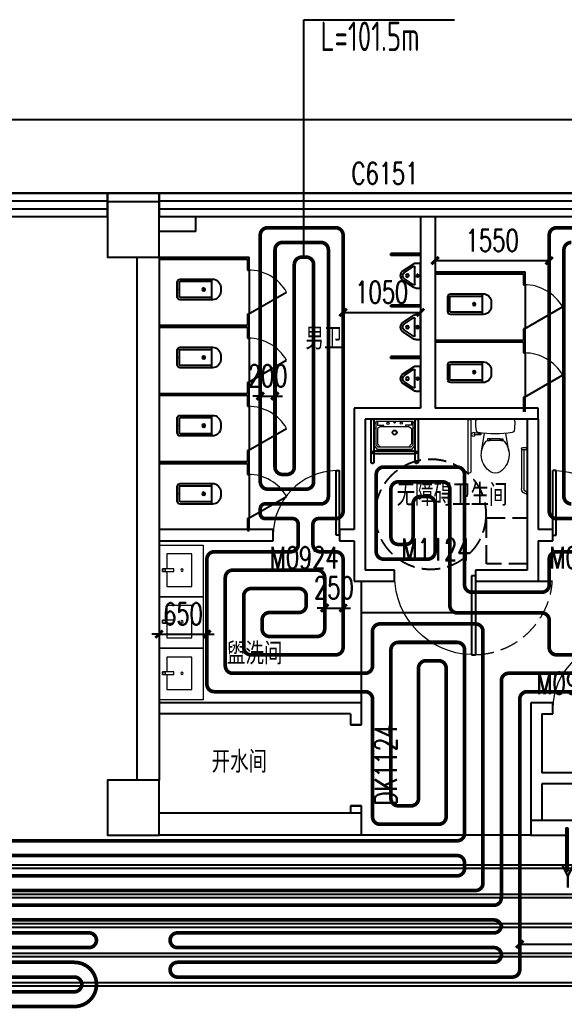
# Model space of a CAD drawing. Extents: x 2430460 to 2514560, y -608375 to -364775.
# Drawn here: x 2489890 to 2497286, y -571434 to -557986 of the extents above; entities that cross this region are included whole.
import ezdxf

# ---------------------------------------------------------------- set-up
doc = ezdxf.new("R2010")
doc.units = 0
doc.header["$LTSCALE"] = 1000
doc.header["$MEASUREMENT"] = 0
doc.linetypes.add('DASH', pattern=[0.35, 0.25, -0.1])
doc.linetypes.add('DASHED', pattern=[0.75, 0.5, -0.25])
for name, color, linetype, lineweight in [('A-FLOR-IDEN', 7, 'Continuous', 20), ('A-LVTRY', 145, 'Continuous', 20), ('洁具', 144, 'Continuous', 9)]:
    doc.layers.add(name, color=color, linetype=linetype, lineweight=lineweight)
for name, color, linetype in [('COLUMN', 9, 'Continuous'), ('LATRINE', 6, 'Continuous'), ('LVTRY', 6, 'Continuous'), ('PIPE-地暖供', 4, 'Continuous'), ('TH_DIM', 3, 'Continuous'), ('WALL', 9, 'Continuous'), ('WINDOW', 4, 'Continuous'), ('WINDOW_TEXT', 7, 'Continuous'), ('木龙骨', 23, 'Continuous')]:
    doc.layers.add(name, color=color, linetype=linetype)
doc.styles.add('26#标准$0$TSSD_REIN', font='Tssdeng.shx', dxfattribs={"width": 0.699999988079071, "bigfont": 'tssdchn.shx'})
doc.styles.add('_TCH_DIM_T3', font='SIMPLEX', dxfattribs={"width": 0.7058823529411765, "bigfont": 'GBCBIG'})
doc.styles.add('_TCH_WINDOW', font='SIMPLEX', dxfattribs={"height": 3.5, "bigfont": 'GBCBIG'})
doc.styles.add('ROS', font='simhei.ttf', dxfattribs={"width": 0.7})
doc.dimstyles.new('_TCH_ARCH&&100', dxfattribs={"dimtxt": 297.5, "dimasz": 100, "dimexe": 250, "dimexo": 300, "dimgap": 126.25, "dimtad": 1, "dimdec": 0, "dimzin": 0, "dimdsep": 46, "dimtxsty": '_TCH_DIM_T3', "dimblk": 'ARCHTICK', "dimcen": 0.09, "dimclrt": 7, "dimazin": 2, "dimtfac": 1, "dimtdec": 0, "dimtix": 1, "dimtmove": 2, "dimatfit": 3, "dimfxl": 30, "dimtolj": 1, "dimtzin": 0, "dimarcsym": 0})

# ---------------------------------------------------------------- blocks, each defined once
blk = doc.blocks.new('$lvtry$00000107')
for p, q in [((-170, 0), (170, 0)), ((-170, -61.14835470659455), (-170, 0)), ((170, -61.14835534217127), (170, 0)), ((-161.8924622367413, -88.44343865486735), (-69.28203202271834, -230.5818163137155)), ((-124.1736286101077, -91.45901678963855), (-43.30126991269935, -215.5818163076256)), ((-115.7951361627565, -76), (115.7951365941481, -76)), ((43.301270463322, -215.5818162915166), (124.1736290448607, -91.45901678448718)), ((69.28203258279245, -230.5818162812357), (161.8924622535633, -88.4434392646217))]:
    blk.add_line(p, q)
for centre, radius in [((0, -38), 17.66628609890358), ((2.156957634724677e-07, -176.9798452330579), 20)]:
    blk.add_circle(centre, radius)
for centre, radius, start, end in [((-120, -61.14835470659455), 50, 180, 213.0863027743843), ((-115.7951361627565, -86), 10, 90, 213.0863027743843), ((115.7951365941481, -86), 10, 326.9136972608397, 90), ((120, -61.14835534217127), 50, 326.9136972608397, 0), ((2.706583472900093e-07, -190.5818162974756), 80.00000000000118, 210.0000000135514, 330.0000000133138), ((2.706583472900093e-07, -190.5818163002696), 49.99999999860439, 210.0000000104612, 330.00000001059)]:
    blk.add_arc(centre, radius, start, end)
blk.add_point((0, -38))
blk = doc.blocks.new('52')
at = {"layer": 'A-LVTRY'}
for p, q in [((2025897.14162491, -89970.79179779766), (2025897.14162491, -89427.29179779766)), ((2025930.14162491, -89954.29179779766), (2025930.14162491, -89427.29179779766)), ((2025963.64162491, -89344.29179779766), (2025973.64162491, -89344.29179779766)), ((2025963.64162491, -89397.29179779766), (2025963.64162491, -89344.29179779766)), ((2025970.14162491, -89354.29179779768), (2025963.64162491, -89354.29179779768)), ((2025970.14162491, -89387.29179779765), (2025963.64162491, -89387.29179779765)), ((2025973.64162491, -89397.29179779766), (2025963.64162491, -89397.29179779766)), ((2025173.64162491, -89652.28932769597), (2025173.64162491, -90360.78932769597)), ((2025206.64162491, -90360.78932769597), (2025206.64162491, -89652.28932769597)), ((2025355.14162491, -89937.21061290233), (2025395.923607344, -90178.14747126246)), ((2025725.14162491, -89937.21061290233), (2025684.359642476, -90178.14747126246)), ((2025963.64162491, -89954.29179779766), (2025913.64162491, -89954.29179779766)), ((2025963.64162491, -89944.29179779766), (2025973.64162491, -89944.29179779766)), ((2025963.64162491, -89997.29179779766), (2025963.64162491, -89944.29179779766)), ((2025435.14162491, -90083.66498322826), (2025465.14162491, -90083.66498322826)), ((2025435.14162491, -90105.78932769597), (2025435.14162491, -90083.66498322826)), ((2025465.14162491, -90083.66498322826), (2025465.14162491, -90105.78932769597)), ((2025475.14162491, -90100.78932769597), (2025465.14162491, -90100.78932769597)), ((2025475.14162491, -90105.78932769597), (2025475.14162491, -90084.19402770273)), ((2025605.14162491, -90084.19402770273), (2025605.14162491, -90105.78932769597)), ((2025605.14162491, -90100.78932769597), (2025615.14162491, -90100.78932769597)), ((2025615.14162491, -90083.66498322826), (2025615.14162491, -90105.78932769597)), ((2025645.14162491, -90083.66498322826), (2025615.14162491, -90083.66498322826)), ((2025645.14162491, -90105.78932769597), (2025645.14162491, -90083.66498322826)), ((2025913.64162491, -89987.29179779766), (2025963.64162491, -89987.29179779766)), ((2025973.64162491, -89997.29179779766), (2025963.64162491, -89997.29179779766)), ((2025332.609276816, -90173.5251126931), (2025243.8714851, -90188.54524322702)), ((2025258.8714851, -90163.54524322702), (2025343.8714851, -90163.54524322702)), ((2025352.291238578, -90170.19366135655), (2025338.919427997, -90175.55008877016)), ((2025465.14162491, -90105.78932769597), (2025435.14162491, -90105.78932769597)), ((2025605.14162491, -90105.78932769597), (2025475.14162491, -90105.78932769597)), ((2025615.14162491, -90105.78932769597), (2025645.14162491, -90105.78932769597)), ((2025163.64162491, -90360.78932769597), (2025163.64162491, -90370.78932769597)), ((2025216.64162491, -90360.78932769597), (2025163.64162491, -90360.78932769597)), ((2025216.64162491, -90370.78932769597), (2025216.64162491, -90360.78932769597))]:
    blk.add_line(p, q, dxfattribs=at)
blk.add_circle((2025243.8714851, -90163.54524322702), 25, dxfattribs=at)
for centre, radius, start, end in [((2025970.14162491, -89427.29179779766), 72.99999999999994, 90, 180), ((2025970.14162491, -89427.29179779766), 39.99999999999997, 90, 180), ((2025190.14162491, -89652.28932769597), 16.4999999999979, 0, 180), ((2025634.314211621, -89889.95669083847), 283.1435436690522, 124.2054579431524, 219.7691092625381), ((2025540.14162491, -89751.41432769597), 115.6249999999999, 55.79454205684761, 124.2054579431524), ((2025445.969038198, -89889.95669083847), 283.1435436690522, 320.2308907374619, 55.79454205684761), ((2025913.64162491, -89970.79179779766), 16.49999999999989, 90, 270), ((2025439.740863314, -90051.89144878129), 29.99999999999998, 219.7691092625381, 265.5534220328212), ((2025540.14162491, -88760.78932769586), 1325.000000000102, 265.5534220328212, 274.4465779671787), ((2025640.542386505, -90051.89144878129), 29.99999999999999, 274.4465779671787, 320.2308907374619), ((2025258.8714851, -90159.07260920876), 4.472634018274285, 188.4379962164254, 270), ((2025956.28735186, -90326.12120201834), 681.3036439458867, 170.5676653526412, 181.290477587416), ((2025313.789442505, -90219.38379952812), 30.00000000000001, 99.3924244046985, 170.5676653526412), ((2025540.14162491, -91587.78932769595), 1416.999999999988, 80.6075755953015, 99.3924244046985), ((2025333.810973287, -90180.62464427589), 7.20051547474286, 44.80926326658182, 99.60706575915144), ((2025348.761812447, -90180.75172448072), 11.13236478663145, 71.51587421633323, 152.143841605757), ((2025343.8714851, -90172.20096478442), 8.655721557394713, 13.40924161526649, 90), ((2025766.493807315, -90219.38379952812), 30, 9.432334647358768, 80.6075755953015), ((2025123.995897959, -90326.12120201834), 681.3036439458865, 358.7095224125839, 9.432334647358768), ((2025305.148900603, -90340.78932769597), 30.00000000000001, 181.290477587416, 270), ((2025775.134349217, -90340.78932769597), 30, 270, 358.7095224125839)]:
    blk.add_arc(centre, radius, start, end, dxfattribs=at)
blk = doc.blocks.new('$plan$00003700')
at = {"layer": '洁具'}
for p, q in [((-278.9205164906925, -123.2473502284192), (-250.9191955562237, -123.2473502284192)), ((-277.4319036454144, -50.77492534148769), (-250.9191955562237, -50.77492534148769)), ((-250.9191955562237, -349.473427914143), (-250.9191955562237, -26.04251684841438)), ((-250.9191955562237, -26.04251684841438), (251.307979554389, -26.04251684841438)), ((-231.7725544772948, -26.04251684841438), (-231.7725544772948, -79.04933505088047)), ((-231.7725544772948, -79.04933505088047), (-154.3085359965917, -79.04933505088047)), ((-190.5533781062986, -100.270542338214), (-231.7725544772948, -126.7893514447351)), ((-231.7725544772948, -126.7893514447351), (-231.7725544772948, -335.3362230594466)), ((-190.5533781062986, -100.270542338214), (189.4470189876811, -100.270542338214)), ((-149.3085359965917, -84.04933505088047), (-149.3085359965917, -100.270542338214)), ((148.2087071494752, -84.04933505088047), (148.2087071494752, -100.270542338214)), ((232.1613384754528, -79.04933505088047), (153.2087071494752, -79.04933505088047)), ((192.1523058103048, -101.0656138956183), (232.1356727367383, -126.7893514447351)), ((232.1356727367383, -126.7893514447351), (232.1356727367383, -335.3362230594466)), ((232.1613384754528, -26.04251684841438), (232.1613384754528, -79.04933505088047)), ((251.2823138156673, -349.473427914143), (251.2823138156673, -26.04251684841438)), ((279.2579690114289, -50.77492534148769), (252.7452609222382, -50.77492534148769)), ((280.7465818567071, -123.2473502284192), (252.7452609222382, -123.2473502284192)), ((-221.480593253902, -381.2590388292774), (-250.9191955562237, -349.473427914143)), ((-231.7725544772948, -335.3362230594466), (-190.5533781062986, -381.2590388292774)), ((221.8437115133493, -381.2590388292774), (-221.480593253902, -381.2590388292774)), ((232.1356727367383, -335.3362230594466), (190.9164963657458, -381.2590388292774)), ((221.8437115133493, -381.2590388292774), (251.2823138156673, -349.473427914143))]:
    blk.add_line(p, q, dxfattribs=at)
blk.add_lwpolyline([(280, -350), (230, -410), (-230, -410), (-280, -350), (-280, 0), (280, 0)], close=True, dxfattribs=at)
for centre, radius in [((-88.91705280795577, -56.07252716067887), 15), ((0.91303268300544, -43.72172291942843), 8), ((90.7687839126811, -54.31692655780716), 15), ((0.91303268300544, -181.5517702500765), 33.09367931997397), ((0.91303268300544, -181.5517702500765), 24.90291299648509)]:
    blk.add_circle(centre, radius, dxfattribs=at)
for centre, start, end in [((-154.3085359965917, -84.04933505088047), 0, 90), ((153.2087071494752, -84.04933505088047), 90, 180), ((189.4470189876811, -105.270542338214), 57.24435272480542, 90)]:
    blk.add_arc(centre, 5, start, end, dxfattribs=at)
blk = doc.blocks.new('A$C372F7DB2')
at = {"layer": 'LVTRY'}
for points in [[(-580.1737277619541, -39.65254447399639, -1), (-580.1737277619541, 0), (0, 0), (0, -39.65254447399639)], [(-469.9999999990687, -39.44604219077155, -1), (-431.1079156184569, -39.44604219077155), (-431.1079156184569, -600.3491144870641, -1), (-469.9999999990687, -600.3491144870641)], [(-580.1737277619541, -639.6525444739964, -1), (-580.1737277619541, -600), (0, -600), (0, -639.6525444739964)]]:
    blk.add_lwpolyline(points, format="xyb", close=True, dxfattribs=at)
at = {"layer": 'LVTRY', "rotation": 269.9999999999999}
blk.add_blockref('$plan$00003700', (0, -319.6525444740546, -1e-08), dxfattribs=at)
blk = doc.blocks.new('A$C549865D3')
at = {"layer": 'A-LVTRY'}
blk.add_lwpolyline([(298.500104914885, 430.0002637737198), (550.000104914885, 430.0002637737198), (550.000104914885, 0.0002637737197801471), (0.0001049148850142956, 0.0002637737197801471), (0.0001049148850142956, 430.0002637737198), (251.500104914885, 430.0002637737198)], dxfattribs=at)
for points in [[(251.500104914885, 500.0002637737198), (251.500104914885, 458.0002637737198), (298.500104914885, 458.0002637737198), (298.500104914885, 500.0002637737198)], [(298.500104914885, 500.0002637737198), (298.500104914885, 309.5002637737198), (251.500104914885, 309.5002637737198), (251.500104914885, 500.0002637737198)]]:
    blk.add_lwpolyline(points, close=True, dxfattribs=at)
blk.add_circle((275.000104914885, 170.0002637737198), 20, dxfattribs=at)
blk = doc.blocks.new('2313414')
at = {"layer": 'A-LVTRY'}
blk.add_lwpolyline([(1698293.54744948, -109163.0230223006), (1698293.54744948, -108463.0230223006), (1698893.547449475, -108463.0230223006), (1698893.54744948, -109163.0230223006)], close=True, dxfattribs=at)
at = {"layer": 'A-LVTRY', "xscale": -0.8, "yscale": 0.8, "zscale": 0.8, "rotation": 90}
blk.add_blockref('A$C549865D3', (1698741.049831355, -108582.1793143456), dxfattribs=at)
blk = doc.blocks.new('$lvtry$00000200')
at = {"color": 0}
for p, q in [((-109.7834388052506, -40.0000000100008), (-109.7834388052433, -469.6564289897615)), ((99.78343880524335, -30.0000000100008), (-99.78343880524335, -30.0000000100008)), ((109.7834388052361, -469.6564289897615), (109.7834388052361, -40.0000000100008))]:
    blk.add_line(p, q, dxfattribs=at)
blk.add_lwpolyline([(99.78343880524335, -1.000080374069512e-08), (-99.78343880524335, -1.000080374069512e-08, 0.4142135623730951), (-139.7834388052433, -40.0000000100008), (-139.7834388052433, -479.6564289897615, 0.4142135623730951), (-29.78343880524335, -589.6564289897615), (29.78343880523607, -589.6564289897615, 0.4142135623730903), (139.7834388052361, -479.6564289897633), (139.7834388052361, -40.0000000100008, 0.4142135623730951)], format="xyb", close=True, dxfattribs=at)
blk.add_lwpolyline([(139.7834388052361, -469.6564289897615), (-139.7834388052433, -469.6564289897615)], dxfattribs=at)
blk.add_circle((0, -358.6146012114659), 20, dxfattribs=at)
for centre, start, end in [((-99.78343880525063, -40.0000000100008), 90, 180), ((99.78343880523607, -40.0000000100008), 0, 90)]:
    blk.add_arc(centre, 10, start, end, dxfattribs=at)
for p in [(0, 0), (0, -358.6146012114659)]:
    blk.add_point(p, dxfattribs=at)
blk = doc.blocks.new('_FZHK')
blk.add_lwpolyline([(-0.5, -0.5), (0.5, -0.5), (0.5, 0.5), (-0.5, 0.5)], close=True)
blk = doc.blocks.new('$WINLIB2D$00000001')
at = {"color": 0}
for points in [[(-0.4999999999999964, 0.5000000000000142), (-0.4999999999999964, -0.4999999999999858)], [(-0.4999999999999964, 0.5000000000000142), (0.5000000000000036, 0.5000000000000142)], [(0.5000000000000036, -0.4999999999999858), (0.5000000000000036, 0.5000000000000142)], [(0.5000000000000036, 0.1666666666666714), (-0.4999999999999964, 0.1666666666666714)], [(0.5000000000000036, -0.1666666666666572), (-0.4999999999999964, -0.1666666666666572)], [(-0.4999999999999964, -0.4999999999999858), (0.5000000000000036, -0.4999999999999858)]]:
    blk.add_lwpolyline(points, dxfattribs=at)
blk = doc.blocks.new('$DorLib2D$00000002')
for p, q in [((-0.5, -5.684341886080802e-17), (-0.5000000000000007, 0.4875)), ((-0.4750000000000007, 0.4875), (-0.5000000000000007, 0.4875)), ((-0.475, -2.842170943040401e-17), (-0.4750000000000007, 0.4875)), ((0.475, -2.842170943040401e-17), (0.4750000000000007, 0.4875)), ((0.4750000000000007, 0.4875), (0.5000000000000007, 0.4875)), ((0.5, -5.684341886080802e-17), (0.5000000000000007, 0.4875)), ((-0.5, -5.684341886080802e-17), (-0.475, -2.842170943040401e-17)), ((0.5, -5.684341886080802e-17), (0.475, -2.842170943040401e-17))]:
    blk.add_line(p, q)
at = {"lineweight": 13}
for centre, start, end in [((-0.4875, -4.263256414560601e-17), 0, 88.53071641864632), ((0.4875, -4.263256414560601e-17), 91.4692835813537, 180)]:
    blk.add_arc(centre, 0.4875, start, end, dxfattribs=at)
blk = doc.blocks.new('$DorLib2D$00000001')
for p, q in [((0.45, 0.9750000000000001), (0.5000000000000002, 0.9750000000000001)), ((0.45, 0), (0.45, 0.9750000000000001)), ((0.5, 0), (0.5, 0.9750000000000001)), ((0.5, 0), (0.45, 0))]:
    blk.add_line(p, q)
at = {"lineweight": 13}
blk.add_arc((0.475, 0), 0.975, 91.4692835813538, 180, dxfattribs=at)
blk = doc.blocks.new('$TCHSYS$APDOOR2D')
blk.add_line((0.5, 0), (9.094947017729283e-16, 0.8660254037844392))
at = {"lineweight": 13}
blk.add_arc((0.5, 0), 1, 120, 180, dxfattribs=at)
blk = doc.blocks.new('A$C0536007B')
for p, q in [((33378.47226381022, -893.1010898442473), (33572.3225277951, -893.1010898442473)), ((35278.47226409893, -4143.101089664735), (33428.47226411942, -4143.101089664735)), ((33278.47226396762, -4343.101089679403), (30978.47226390522, -4343.101089982083))]:
    blk.add_line(p, q)
for points in [[(19928.47226396017, 5376.898910254939), (37348.47226393223, 5376.898910353193), (37348.47226396203, -21463.10108970525), (11928.47226395924, -21463.1010892319)], [(-12491.52773604356, 1626.898910326185), (-4491.527736054733, 1626.898910598597), (-4491.527736050077, 4376.898910117103), (36348.47226393316, 4376.898910347605), (36348.47226396017, -20463.10108968662), (-12491.52773619816, -20463.10108877695), (-12491.52773695067, 1626.898910326185)]]:
    blk.add_lwpolyline(points)
at = {"linetype": 'DASH'}
blk.add_lwpolyline([(32678.47226378415, -30.49866803316399), (33228.47226378415, -30.49866803316399), (33228.47226378415, -655.498668033164), (32678.47226378415, -655.498668033164)], close=True, dxfattribs=at)
blk.add_circle((31918.35133679677, 15.8201133927796), 750, dxfattribs=at)
at = {"linetype": 'DASH', "lineweight": 13}
blk.add_arc((32500.97226393782, -818.4537118405569), 1072.5, 271.4692836005173, 356.008913335449, dxfattribs=at)
at = {"layer": 'LATRINE'}
for p, q in [((28228.47226396016, 3506.898910230258), (29453.47226395179, 3506.898910231203)), ((28228.47226396016, 3506.898910230258), (28228.47226396018, 3481.898910230258)), ((29453.4722639518, 3331.89891081959), (29453.47226395179, 3506.898910231203)), ((28228.47226396018, 3481.898910230258), (29428.47226395177, 3481.898910231183)), ((29428.47226395177, 3481.898910231183), (29428.47226395177, 3331.89891081959)), ((29428.47226395177, 3331.89891081959), (29453.4722639518, 3331.89891081959)), ((29453.47226395179, 3331.898910819553), (29453.47226395179, 2731.898910819553)), ((31978.47226386144, 3306.898910250282), (33203.4722639192, 3306.898910251241)), ((31978.47226386144, 3306.898910250282), (31978.47226386146, 3281.898910250282)), ((31978.47226386146, 3281.898910250282), (33178.4722639192, 3281.898910251216)), ((33178.4722639192, 3281.898910251216), (33178.4722639192, 3131.898910849542)), ((33203.47226391919, 3131.898910849541), (33203.4722639192, 3306.898910251241)), ((33178.4722639192, 3131.898910849542), (33203.47226391919, 3131.898910849541)), ((33203.47226391919, 3131.898910849588), (33203.47226391919, 2531.898910849588)), ((29453.47226395179, 2731.898910819441), (29428.47226395177, 2731.898910819441)), ((29428.47226395177, 2731.898910819441), (29428.47226395177, 2581.898910230713)), ((29453.47226395179, 2569.398910230724), (29453.47226395179, 2731.898910819441)), ((28228.47226396016, 2581.898910229793), (29428.47226395177, 2581.898910230713)), ((28228.47226396016, 2581.898910229793), (28228.47226396018, 2556.898910229793)), ((28228.47226396018, 2556.898910229793), (29428.47226388287, 2556.898910230712)), ((29428.47226388287, 2556.898910230712), (29428.47226388286, 2406.898910722882)), ((29453.47226388287, 2406.898910722881), (29453.47226388287, 2569.398910135031)), ((33203.47226391918, 2531.898910849541), (33178.4722639192, 2531.898910849542)), ((33178.4722639192, 2531.898910849542), (33178.4722639192, 2381.898910232126)), ((33203.47226391919, 2369.398910232121), (33203.47226391918, 2531.898910849541)), ((29428.47226388286, 2406.898910722882), (29453.47226388287, 2406.898910722881)), ((29453.47226388287, 2406.898910722929), (29453.47226388287, 1806.898910722929)), ((31978.47226387634, 2381.89891023119), (33178.4722639192, 2381.898910232126)), ((31978.47226387634, 2381.89891023119), (31978.47226387636, 2356.89891023119)), ((31978.47226387636, 2356.89891023119), (33178.47226391919, 2356.898910232127)), ((33178.47226391919, 2356.898910232127), (33178.4722639192, 2206.898910828233)), ((33203.47226391918, 2206.898910828233), (33203.47226391919, 2369.398910232121)), ((33178.4722639192, 2206.898910828233), (33203.47226391918, 2206.898910828233)), ((33203.47226391919, 2206.898910828168), (33203.47226391919, 1606.898910828168)), ((29453.47226388287, 1806.898910722956), (29428.47226388286, 1806.898910722956)), ((29428.47226388286, 1806.898910722956), (29428.47226388287, 1656.898910134553)), ((29453.47226388287, 1644.398910134565), (29453.47226388287, 1806.898910722956)), ((28228.47226389124, 1656.898910133401), (29428.47226388287, 1656.898910134553)), ((28228.47226389124, 1656.898910133401), (28228.47226389126, 1631.898910133401)), ((28228.47226389126, 1631.898910133401), (29428.47226388752, 1631.898910134552)), ((29428.47226388752, 1631.898910134552), (29428.47226388752, 1481.898910699412)), ((29453.47226388752, 1481.898910699412), (29453.47226388752, 1644.398910111515)), ((29428.47226388752, 1481.898910699412), (29453.47226388752, 1481.898910699412)), ((29453.47226388752, 1481.898910699412), (29453.47226388752, 881.8989106994122)), ((33203.47226391918, 1606.898910828233), (33178.4722639192, 1606.898910828233)), ((33178.4722639192, 1606.898910828233), (33178.47226391919, 1406.898910230957)), ((33203.47226391919, 1406.898910230957), (33203.47226391918, 1606.898910828233)), ((29453.47226388752, 881.8989106994121), (29428.47226388752, 881.8989106994122)), ((29428.47226388752, 881.8989106994122), (29428.47226388752, 731.8989101110358)), ((29453.47226388752, 719.3989101110492), (29453.47226388752, 881.8989106994121)), ((28228.4722638959, 731.898910109885), (29428.47226388752, 731.8989101110358)), ((28228.4722638959, 731.898910109885), (28228.47226389592, 706.898910109885)), ((28228.47226389592, 706.898910109885), (29428.4722638866, 706.898910111038)), ((29428.4722638866, 706.898910111038), (29428.4722638866, 556.8989106912538)), ((29453.47226388659, 556.8989106912538), (29453.47226388659, 719.3989101029001)), ((29428.4722638866, 556.8989106912538), (29453.47226388659, 556.8989106912538)), ((29453.47226388659, 556.8989106912632), (29453.47226388659, -43.1010893087369)), ((29453.47226388659, -43.10108930873685), (29428.4722638866, -43.10108930873685)), ((29428.4722638866, -43.10108930873685), (29428.47226388659, -205.6010898975655)), ((29453.47226388659, -205.6010898975655), (29453.47226388659, -43.10108930873685)), ((29428.47226388659, -205.6010898975655), (29453.47226388659, -205.6010898975655))]:
    blk.add_line(p, q, dxfattribs=at)
at = {"layer": 'LVTRY', "linetype": 'Continuous'}
for p, q in [((31778.47299671173, 3556.89891023119), (31378.47299671173, 3556.89891023119)), ((31378.47299671173, 3531.89891023119), (31378.47299671173, 3556.89891023119)), ((31778.47299671173, 3531.89891023119), (31378.47299671173, 3531.89891023119)), ((31778.47299671173, 3531.89891023119), (31778.47299671173, 3556.89891023119)), ((31778.47299671173, 2856.89891023119), (31378.47299671173, 2856.89891023119)), ((31378.47299671173, 2831.89891023119), (31378.47299671173, 2856.89891023119)), ((31778.47299671173, 2831.89891023119), (31378.47299671173, 2831.89891023119)), ((31778.47299671173, 2831.89891023119), (31778.47299671173, 2856.89891023119)), ((31778.47299671173, 2156.89891023119), (31378.47299671173, 2156.89891023119)), ((31378.47299671173, 2131.89891023119), (31378.47299671173, 2156.89891023119)), ((31778.47299671173, 2131.89891023119), (31778.47299671173, 2156.89891023119)), ((31778.47299671173, 2131.89891023119), (31378.47299671173, 2131.89891023119))]:
    blk.add_line(p, q, dxfattribs=at)
at = {"layer": 'WALL'}
for p, q in [((27928.47226395924, 4376.898910229793), (27528.47226396203, 4376.898910229793)), ((27528.47226396203, 4376.898910229793), (27528.47226396204, 4256.898910147377)), ((28228.47226395831, 4376.898910229784), (27928.47226395925, 4376.898910229793)), ((28228.47226395832, 4256.898910147377), (28228.47226395831, 4376.898910229784)), ((28728.47226396576, 4056.898910229793), (28228.47226395924, 4056.898910229793)), ((28728.47226396576, 3856.898910229793), (28728.47226396576, 4056.898910229793)), ((31778.47226395272, 4056.898910229793), (31778.47226395272, 1456.89891023093)), ((31978.47226395272, 4056.898910229793), (31778.47226395272, 4056.898910229793)), ((31978.47226395272, 4056.898910229793), (31978.47226395272, 1456.898910230974)), ((28728.47226396576, 3856.898910229793), (28228.47226395924, 3856.898910229793)), ((27928.47226395022, 3506.898910147356), (27928.47226395272, -243.1010898648694)), ((28228.47226395022, 3506.898910147356), (28228.47226395272, -243.1010898647364)), ((30878.47226395086, 1456.89891023071), (30878.47226395085, -193.1010898633642)), ((31778.47226395272, 1456.89891023093), (30878.47226395086, 1456.89891023071)), ((33190.97226391918, 1456.89891023119), (31978.47226395272, 1456.898910230974)), ((33378.47226395458, 1456.898910231196), (33190.97226391919, 1456.89891023119)), ((33378.47226395458, 1306.898910231223), (33378.47226395458, 1456.898910231196)), ((31028.47226395085, 1306.898910230751), (31028.47226395085, -243.1010898633394)), ((31878.47226395274, 1306.898910230957), (31028.47226395085, 1306.898910230751)), ((33190.9722639192, 1306.89891023119), (31878.47226395274, 1306.898910230957)), ((33378.47226395458, 1306.898910231223), (33190.97226391919, 1306.89891023119)), ((33228.47226395458, 1306.898910231223), (33228.47226395458, -243.1010898642708)), ((33378.47226395458, 1306.898910231223), (33378.47226395458, -193.1010898642619)), ((27928.47226395272, -243.1010898648917), (27928.47226395458, -2643.101089769897)), ((29778.47226394896, -193.101089863913), (28228.47226395268, -193.1010898646863)), ((28228.47226395272, -243.1010898647364), (28228.47226395458, -2643.101089769742)), ((29778.47226394903, -343.1010898639137), (29778.47226394896, -193.101089863913)), ((30878.47226395085, -193.1010898633642), (30678.47226394896, -193.1010898634639)), ((30678.47226394896, -193.1010898634639), (30678.47226394904, -343.1010898634646)), ((31028.47226395085, -243.1010898633394), (31028.47226395086, -743.1010897692656)), ((33228.47226395458, -243.1010898642708), (33228.47226395459, -743.1010897690521)), ((33578.47226366866, -193.1010898642263), (33378.47226395458, -193.1010898642619)), ((33578.47226366868, -343.1010898642264), (33578.47226366866, -193.1010898642263)), ((28228.4722639528, -343.101089864687), (29778.47226394903, -343.1010898639137)), ((30678.47226394904, -343.1010898634646), (30878.47226395086, -343.1010898633649)), ((30878.47226395086, -343.1010898633649), (30878.47226395086, -893.1010897692805)), ((33378.47226395458, -343.101089864262), (33578.47226366868, -343.1010898642264)), ((33378.47226395458, -343.101089864262), (33378.47226395458, -893.1010897690379)), ((31428.4722639527, -743.1010897692275), (31028.47226395086, -743.1010897692656)), ((31428.47226395271, -893.1010897692279), (31428.4722639527, -743.1010897692275)), ((33228.47226395459, -743.1010897690521), (32528.4722639527, -743.1010897691208)), ((32528.4722639527, -743.1010897691208), (32528.47226395271, -893.101089769121)), ((30878.47226395086, -893.1010897692805), (31428.47226395271, -893.1010897692279)), ((32528.47226395271, -893.101089769121), (33378.47226395458, -893.1010897690379)), ((30978.47226395085, -2543.101089769739), (28228.47226395453, -2543.101089769739)), ((30978.47226395085, -2842.851089697107), (30978.47226395085, -2543.101089769739)), ((33578.47226378417, -2543.101089769741), (33278.47226395459, -2543.10108976974)), ((33278.47226395459, -2543.10108976974), (33278.47226395458, -3543.101089580683)), ((33578.47226378416, -2693.101089769735), (33578.47226378417, -2543.101089769741)), ((27928.47226395458, -2643.101089769854), (27928.47226395511, -3593.101089806064)), ((28228.47226395458, -2643.101089769742), (28228.47226395511, -3593.101089806064)), ((30828.47226395086, -2693.101089769742), (28228.47226395462, -2693.101089769742)), ((30828.47226395086, -2693.101089769742), (30828.47226395086, -2842.851089697107)), ((33428.47226395457, -2693.101089769737), (33578.47226378416, -2693.101089769735)), ((33428.47226395457, -2693.101089769737), (33428.47226395457, -3493.101089580681)), ((30828.47226395086, -2842.851089697107), (30978.47226395085, -2842.851089697107)), ((35278.4722639881, -3493.101089580681), (33428.47226395457, -3493.101089580681)), ((33278.47226395458, -3543.101089580749), (33278.47226395538, -4143.101089683131)), ((33428.47226395473, -3643.101089580684), (33428.47226395539, -4143.101089683131)), ((35278.47226398827, -3643.101089580684), (33428.47226395473, -3643.101089580684)), ((30978.47226395085, -3942.851089697107), (30828.47226395086, -3942.851089697108)), ((30828.47226395086, -3942.851089697108), (30828.47226395086, -4043.101089682888)), ((30978.47226395085, -4043.101089682901), (30978.47226395085, -3942.851089697107)), ((30978.47226395085, -4043.101089682901), (28228.47226395537, -4043.101089682673)), ((30978.47226395085, -4343.101089682905), (30978.47226395085, -4043.101089682901)), ((33753.47226410918, -4143.101089683129), (33278.47226395538, -4143.101089683131)), ((33278.47226395538, -4143.101089683131), (33278.47226395565, -4343.101089683117)), ((30978.47226395085, -4343.101089682905), (28228.47226400858, -4343.101089682669)), ((33278.47226395565, -4343.101089683117), (33753.47226410918, -4343.101089683112))]:
    blk.add_line(p, q, dxfattribs=at)
at = {"layer": 'WINDOW', "linetype": 'DASH'}
for p, q in [((30978.47226395085, -2842.851089697098), (30828.47226395085, -2842.851089697098)), ((30828.47226395085, -3942.851089697098), (30978.47226395085, -3942.851089697098))]:
    blk.add_line(p, q, dxfattribs=at)
at = {"rotation": 90}
blk.add_blockref('A$C372F7DB2', (31107.90668680053, 1306.898910248885), dxfattribs=at)
at = {"layer": 'A-LVTRY', "extrusion": (0, 0, -1), "zscale": -1, "rotation": 180}
blk.add_blockref('52', (1992745.169361029, -89063.89041745872), dxfattribs=at)
at = {"layer": 'A-LVTRY'}
for p in [(-1670065.075185557, 108059.0783085029), (-1670065.075185557, 107359.0783085029), (-1670065.075185557, 106659.0783085029)]:
    blk.add_blockref('2313414', p, dxfattribs=at)
at = {"layer": 'COLUMN', "rotation": 90}
for p, xscale, yscale, zscale in [((27878.47226396576, 3881.898910147371), 750, 700, 700), ((27878.47226398345, -3968.101089762757), 749.9999999131542, 700.0000000493601, 700.0000000493601)]:
    blk.add_blockref('_FZHK', p, dxfattribs=dict(at, xscale=xscale, yscale=yscale, zscale=zscale))
at = {"layer": 'LATRINE', "xscale": 600, "yscale": 600, "zscale": 25, "rotation": 270}
for p in [(29440.97226395179, 3031.898910819553), (33190.97226391919, 2831.898910849588), (29440.97226388287, 2106.898910722929), (33190.97226391919, 1906.898910828168), (29440.97226388752, 1181.898910699412), (29440.97226388659, 256.8989106912631)]:
    blk.add_blockref('$TCHSYS$APDOOR2D', p, dxfattribs=at)
at = {"layer": 'LVTRY', "linetype": 'Continuous', "xscale": -1, "rotation": 270.0000454634465}
for p in [(31778.47212905623, 3256.89905038313), (31778.47212905623, 2556.89905038313), (31778.47212905623, 1856.89905038313)]:
    blk.add_blockref('$lvtry$00000107', p, dxfattribs=at)
at = {"layer": 'LVTRY', "extrusion": (0, 0, -1), "zscale": -1, "rotation": 270}
for p in [(-28476.25914954022, 3069.398910223739, 1.999999993922529e-08), (-32150.65334141906, 2869.39891024353, 1.999999993922529e-08), (-28476.2591494713, 2144.398910127347, 1.999999993922529e-08), (-32150.65334143396, 1944.398910224438, 1.999999993922529e-08), (-28476.25914947689, 1219.398910103599, 1.999999993922529e-08), (-28476.25914949924, 294.398910098942, 1.999999993922529e-08)]:
    blk.add_blockref('$lvtry$00000200', p, dxfattribs=at)
at = {"layer": 'WINDOW'}
ref = blk.add_blockref('$WINLIB2D$00000001', (23928.47226396203, 4216.898910229793), dxfattribs=dict(at, xscale=7200, yscale=320, zscale=7200, rotation=180))
ref.add_attrib('A', 'C7251', (23498.47226396203, 4508.044015124673), dxfattribs={"layer": 'WINDOW_TEXT', "height": 297.5, "style": '_TCH_WINDOW', "width": 0.7058823529411765})
ref = blk.add_blockref('$WINLIB2D$00000001', (31253.47226395831, 4216.898910229696), dxfattribs=dict(at, xscale=6050, yscale=320, zscale=6050, rotation=179.9999999999983))
ref.add_attrib('A', 'C6151', (30843.47226395737, 4496.847300862672), dxfattribs={"layer": 'WINDOW_TEXT', "height": 297.5, "rotation": 359.9999999999984, "style": '_TCH_WINDOW', "width": 0.7058823529411765})
ref = blk.add_blockref('$DorLib2D$00000001', (30228.47226394899, -268.1010898636887), dxfattribs=dict(at, xscale=-900, yscale=-900, zscale=-900, rotation=180.0000000000286))
ref.add_attrib('A', 'M0924', (29733.47226394906, -721.7461947589322), dxfattribs={"layer": 'WINDOW_TEXT', "height": 297.5, "style": '_TCH_WINDOW', "width": 0.7058823529411765})
ref = blk.add_blockref('$DorLib2D$00000001', (34028.47226366866, -268.1010898641454), dxfattribs=dict(at, xscale=900, yscale=-900, zscale=900, rotation=180.0000000000103))
ref.add_attrib('A', 'M0924', (33533.47226366869, -721.7461947597052), dxfattribs={"layer": 'WINDOW_TEXT', "height": 297.5, "style": '_TCH_WINDOW', "width": 0.7058823529411765})
ref = blk.add_blockref('$DorLib2D$00000001', (31978.47226395272, -818.101089769174), dxfattribs=dict(at, xscale=-1100, yscale=1100, zscale=-1100, rotation=180.0000000000055))
ref.add_attrib('A', 'M1124', (31523.47226395273, -611.9559848749054), dxfattribs={"layer": 'WINDOW_TEXT', "height": 297.5, "style": '_TCH_WINDOW', "width": 0.7058823529411765})
ref = blk.add_blockref('$DorLib2D$00000001', (34028.47226378415, -2618.101089769742), dxfattribs=dict(at, xscale=-900, yscale=-900, zscale=-900, rotation=180))
ref.add_attrib('A', 'M0924', (33357.96869875956, -2427.429274228169), dxfattribs={"layer": 'WINDOW_TEXT', "height": 297.5, "style": '_TCH_WINDOW', "width": 0.7058823529411765})
ref = blk.add_blockref('$DorLib2D$00000002', (34353.47226410918, -4243.101089683129), dxfattribs=dict(at, xscale=-1200, yscale=1200, zscale=-1200, rotation=180))
ref.add_attrib('A', 'YFM1222', (33699.86802528519, -5051.549321043072), dxfattribs={"layer": 'WINDOW_TEXT', "height": 297.5, "style": '_TCH_WINDOW', "width": 0.7058823529411765})
at = {"layer": 'A-FLOR-IDEN', "style": 'ROS', "width": 0.7}
for s, p in [('男卫', (30217.76917634346, 2283.156530403765)), ('无障碍卫生间', (31456.20700151753, 158.7850589463487)), ('盥洗间', (29150.97473355848, -1994.826518422691)), ('开水间', (28942.6503393501, -3465.356640830636))]:
    blk.add_text(s, height=262.8691983122363, dxfattribs=at).set_placement(p)
at = {"layer": 'WINDOW_TEXT', "linetype": 'DASHED', "style": '_TCH_WINDOW', "width": 0.7058823529411765}
blk.add_text('DK1124', height=297.5, rotation=90, dxfattribs=at).set_placement((31457.11736880615, -3937.851089697331))
blk = doc.blocks.new('_ArchTick')
at = {"color": 0, "linetype": 'ByBlock', "const_width": 0.4}
blk.add_lwpolyline([(-0.5, -0.5), (0.5, 0.5)], dxfattribs=at)
blk = doc.blocks.new('*D555')
at = {"layer": 'Defpoints', "color": 0, "transparency": 16777216}
for p in [(2496682.003404242, -570446.8619689626), (2499582.003404246, -570446.8619689626), (2499582.003404246, -570539.686531827)]:
    blk.add_point(p, dxfattribs=at)
at = {"layer": 'TH_DIM', "color": 0, "lineweight": -2, "transparency": 16777216}
for p, q in [((2496682.003404242, -570539.686531827), (2499582.003404246, -570539.686531827)), ((2496682.003404242, -570746.8619689626), (2496682.003404242, -570789.686531827)), ((2499582.003404246, -570746.8619689626), (2499582.003404246, -570789.686531827))]:
    blk.add_line(p, q, dxfattribs=at)
at = {"layer": 'TH_DIM', "color": 0, "lineweight": -2, "transparency": 16777216, "xscale": 100, "yscale": 100, "zscale": 100, "rotation": 180}
blk.add_blockref('_ArchTick', (2496682.003404242, -570539.686531827), dxfattribs=at)
at = {"layer": 'TH_DIM', "color": 0, "lineweight": -2, "transparency": 16777216, "xscale": 100, "yscale": 100, "zscale": 100}
blk.add_blockref('_ArchTick', (2499582.003404246, -570539.686531827), dxfattribs=at)
at = {"layer": 'TH_DIM', "color": 7, "transparency": 16777216, "insert": (2498132.003404244, -570264.686531827), "char_height": 297.5, "attachment_point": 5, "style": '_TCH_DIM_T3'}
blk.add_mtext('\\A1;2900', dxfattribs=at)
blk = doc.blocks.new('*D548')
at = {"layer": 'Defpoints', "color": 0, "transparency": 16777216}
for p in [(2495532.003404239, -561165.1470068247), (2497082.003404242, -561165.1470068247), (2497082.003404242, -561256.1802307881)]:
    blk.add_point(p, dxfattribs=at)
at = {"layer": 'TH_DIM', "color": 0, "lineweight": -2, "transparency": 16777216}
for p, q in [((2495532.003404239, -561256.1802307881), (2497082.003404242, -561256.1802307881)), ((2495532.003404239, -561465.1470068247), (2495532.003404239, -561506.1802307881)), ((2497082.003404242, -561465.1470068247), (2497082.003404242, -561506.1802307881))]:
    blk.add_line(p, q, dxfattribs=at)
at = {"layer": 'TH_DIM', "color": 0, "lineweight": -2, "transparency": 16777216, "xscale": 100, "yscale": 100, "zscale": 100, "rotation": 180}
blk.add_blockref('_ArchTick', (2495532.003404239, -561256.1802307881), dxfattribs=at)
at = {"layer": 'TH_DIM', "color": 0, "lineweight": -2, "transparency": 16777216, "xscale": 100, "yscale": 100, "zscale": 100}
blk.add_blockref('_ArchTick', (2497082.003404242, -561256.1802307881), dxfattribs=at)
at = {"layer": 'TH_DIM', "color": 7, "transparency": 16777216, "insert": (2496307.003404241, -560981.1802307881), "char_height": 297.5, "attachment_point": 5, "style": '_TCH_DIM_T3'}
blk.add_mtext('\\A1;1550', dxfattribs=at)
blk = doc.blocks.new('*D565')
at = {"layer": 'Defpoints', "color": 0, "transparency": 16777216}
for p in [(2494282.003404238, -561829.9342211062), (2495332.003404239, -561829.9342211062), (2495332.003404239, -561959.2657150315)]:
    blk.add_point(p, dxfattribs=at)
at = {"layer": 'TH_DIM', "color": 0, "lineweight": -2, "transparency": 16777216}
for p, q in [((2494282.003404238, -561959.2657150315), (2495332.003404239, -561959.2657150315)), ((2494282.003404238, -562129.9342211062), (2494282.003404238, -562209.2657150315)), ((2495332.003404239, -562129.9342211062), (2495332.003404239, -562209.2657150315))]:
    blk.add_line(p, q, dxfattribs=at)
at = {"layer": 'TH_DIM', "color": 0, "lineweight": -2, "transparency": 16777216, "xscale": 100, "yscale": 100, "zscale": 100, "rotation": 180}
blk.add_blockref('_ArchTick', (2494282.003404238, -561959.2657150315), dxfattribs=at)
at = {"layer": 'TH_DIM', "color": 0, "lineweight": -2, "transparency": 16777216, "xscale": 100, "yscale": 100, "zscale": 100}
blk.add_blockref('_ArchTick', (2495332.003404239, -561959.2657150315), dxfattribs=at)
at = {"layer": 'TH_DIM', "color": 7, "transparency": 16777216, "insert": (2494807.003404239, -561684.2657150315), "char_height": 297.5, "attachment_point": 5, "style": '_TCH_DIM_T3'}
blk.add_mtext('\\A1;1050', dxfattribs=at)
blk = doc.blocks.new('*D566')
at = {"layer": 'Defpoints', "color": 0, "transparency": 16777216}
for p in [(2493157.003404238, -562971.364732551), (2493357.003404238, -562971.364732551), (2493357.003404238, -563095.138323587)]:
    blk.add_point(p, dxfattribs=at)
at = {"layer": 'TH_DIM', "color": 0, "lineweight": -2, "transparency": 16777216}
for p, q in [((2493157.003404238, -563095.138323587), (2493057.003404238, -563095.138323587)), ((2493157.003404238, -563095.138323587), (2493357.003404238, -563095.138323587)), ((2493357.003404238, -563095.138323587), (2493457.003404238, -563095.138323587)), ((2493157.003404238, -563271.364732551), (2493157.003404238, -563345.138323587)), ((2493357.003404238, -563271.364732551), (2493357.003404238, -563345.138323587))]:
    blk.add_line(p, q, dxfattribs=at)
at = {"layer": 'TH_DIM', "color": 0, "lineweight": -2, "transparency": 16777216, "xscale": 100, "yscale": 100, "zscale": 100}
blk.add_blockref('_ArchTick', (2493157.003404238, -563095.138323587), dxfattribs=at)
at = {"layer": 'TH_DIM', "color": 0, "lineweight": -2, "transparency": 16777216, "xscale": 100, "yscale": 100, "zscale": 100, "rotation": 180}
blk.add_blockref('_ArchTick', (2493357.003404238, -563095.138323587), dxfattribs=at)
at = {"layer": 'TH_DIM', "color": 7, "transparency": 16777216, "insert": (2493257.003404238, -562820.138323587), "char_height": 297.5, "attachment_point": 5, "style": '_TCH_DIM_T3'}
blk.add_mtext('\\A1;200', dxfattribs=at)
blk = doc.blocks.new('*D570')
at = {"layer": 'Defpoints', "color": 0, "transparency": 16777216}
for p in [(2494032.003404238, -565909.265715079), (2494282.003404238, -565909.265715079), (2494282.003404238, -565973.3067620666)]:
    blk.add_point(p, dxfattribs=at)
at = {"layer": 'TH_DIM', "color": 0, "lineweight": -2, "transparency": 16777216}
for p, q in [((2494032.003404238, -565973.3067620666), (2493932.003404238, -565973.3067620666)), ((2494032.003404238, -565973.3067620666), (2494282.003404238, -565973.3067620666)), ((2494282.003404238, -565973.3067620666), (2494382.003404238, -565973.3067620666)), ((2494032.003404238, -566209.265715079), (2494032.003404238, -566223.3067620666)), ((2494282.003404238, -566209.265715079), (2494282.003404238, -566223.3067620666))]:
    blk.add_line(p, q, dxfattribs=at)
at = {"layer": 'TH_DIM', "color": 0, "lineweight": -2, "transparency": 16777216, "xscale": 100, "yscale": 100, "zscale": 100}
blk.add_blockref('_ArchTick', (2494032.003404238, -565973.3067620666), dxfattribs=at)
at = {"layer": 'TH_DIM', "color": 0, "lineweight": -2, "transparency": 16777216, "xscale": 100, "yscale": 100, "zscale": 100, "rotation": 180}
blk.add_blockref('_ArchTick', (2494282.003404238, -565973.3067620666), dxfattribs=at)
at = {"layer": 'TH_DIM', "color": 7, "transparency": 16777216, "insert": (2494157.003404238, -565698.3067620666), "char_height": 297.5, "attachment_point": 5, "style": '_TCH_DIM_T3'}
blk.add_mtext('\\A1;250', dxfattribs=at)
blk = doc.blocks.new('*D571')
at = {"layer": 'Defpoints', "color": 0, "transparency": 16777216}
for p in [(2491782.00340424, -566173.2743670467), (2492432.00340424, -566173.2743670462), (2492432.00340424, -566328.3821210939)]:
    blk.add_point(p, dxfattribs=at)
at = {"layer": 'TH_DIM', "color": 0, "lineweight": -2, "transparency": 16777216}
for p, q in [((2491782.00340424, -566328.3821210939), (2491682.00340424, -566328.3821210939)), ((2491782.00340424, -566328.3821210939), (2492432.00340424, -566328.3821210939)), ((2492432.00340424, -566328.3821210939), (2492532.00340424, -566328.3821210939)), ((2491782.00340424, -566473.2743670467), (2491782.00340424, -566578.3821210939)), ((2492432.00340424, -566473.2743670462), (2492432.00340424, -566578.3821210939))]:
    blk.add_line(p, q, dxfattribs=at)
at = {"layer": 'TH_DIM', "color": 0, "lineweight": -2, "transparency": 16777216, "xscale": 100, "yscale": 100, "zscale": 100}
blk.add_blockref('_ArchTick', (2491782.00340424, -566328.3821210939), dxfattribs=at)
at = {"layer": 'TH_DIM', "color": 0, "lineweight": -2, "transparency": 16777216, "xscale": 100, "yscale": 100, "zscale": 100, "rotation": 180}
blk.add_blockref('_ArchTick', (2492432.00340424, -566328.3821210939), dxfattribs=at)
at = {"layer": 'TH_DIM', "color": 7, "transparency": 16777216, "insert": (2492107.00340424, -566053.3821210939), "char_height": 297.5, "attachment_point": 5, "style": '_TCH_DIM_T3'}
blk.add_mtext('\\A1;650', dxfattribs=at)

msp = doc.modelspace()

# ---------------------------------------------------------------- linework, layer by layer
for p, q in [((2493749.448747168, -561209.2657150326), (2493747.190403029, -557986.0333882495)), ((2493747.190403028, -557986.0333882495), (2495794.820617809, -557986.0333882495)), ((2496482.505227343, -566039.2657151063), (2494532.003404238, -566039.2657151063))]:
    msp.add_line(p, q)
msp.add_lwpolyline([(2494532.003404238, -567259.2657150315), (2494532.003404238, -565609.2657150311)])
at = {"layer": 'PIPE-地暖供', "const_width": 50}
for points in [[(2487832.003404254, -569809.2657149557), (2496082.003404238, -569809.2657150502, 0.4142135623840061), (2496182.003404242, -569709.2657150502), (2496182.003404242, -566289.2657151062, 0.4142135623737769), (2496082.003404242, -566189.2657151059), (2494782.003404238, -566189.2657151059, 0.414213562373095), (2494682.003404238, -566289.2657151059), (2494682.003404238, -566759.2657150314, -0.4142135623730951), (2494582.003404238, -566859.2657150314), (2492782.00340424, -566859.2657150314, -0.414213562373095), (2492682.00340424, -566759.2657150314), (2492682.00340424, -565559.2657151262, -0.4142135623724131), (2492782.00340424, -565459.2657151264), (2493932.003404238, -565459.2657151264, -0.414213562373095), (2494032.003404238, -565559.2657151264), (2494032.003404238, -566259.2657150317, -0.4142135623737769), (2493932.003404238, -566359.2657150319), (2493282.00340424, -566359.2657150314, -0.414213562373095), (2493182.00340424, -566259.2657150314), (2493182.00340424, -566134.2657150789, -0.414213562373095), (2493282.00340424, -566034.2657150789), (2493682.003404238, -566034.2657150789, 0.414213562373095), (2493782.003404238, -565934.2657150785), (2493782.003404238, -565809.265715126, 0.414213562373095), (2493682.003404238, -565709.265715126), (2493032.00340424, -565709.265715126, 0.414213562373777), (2492932.00340424, -565809.2657151262), (2492932.00340424, -566509.2657150314, 0.414213562373095), (2493032.00340424, -566609.2657150314), (2494182.003404238, -566609.2657150314, 0.4142135623737769), (2494282.003404238, -566509.2657150317), (2494282.003404238, -565309.2657151264, 0.414213562373095), (2494182.003404238, -565209.2657151264), (2493972.697906424, -565209.2657151264, -0.4142135623730951), (2493872.697906424, -565109.2657151264), (2493872.697906424, -564834.2657151254, -0.414213562373095), (2493947.697906424, -564759.2657151254), (2494182.003404238, -564759.2657151254, 0.414213562373095), (2494282.003404238, -564659.2657151254), (2494282.003404238, -560909.2657150322, 0.414213562373095), (2494182.003404238, -560809.2657150322), (2493257.003404238, -560809.2657150322, 0.414213562373095), (2493157.003404238, -560909.2657150322), (2493157.003404238, -564259.2657151254, 0.414213562373095), (2493257.003404238, -564359.2657151254), (2493782.003404238, -564359.2657151254, 0.414213562373095), (2493882.003404238, -564259.2657151254), (2493882.003404238, -561309.2657150322, 0.414213562373095), (2493782.003404238, -561209.2657150322), (2493719.503404238, -561209.2657150322, 0.414213562373095), (2493619.503404238, -561309.2657150322), (2493619.503404238, -564059.2657151254, -0.414213562373095), (2493519.503404238, -564159.2657151254), (2493457.003404238, -564159.2657151254, -0.414213562373095), (2493357.003404238, -564059.2657151254), (2493357.003404238, -561109.2657150322, -0.414213562373095), (2493457.003404238, -561009.2657150322), (2493982.003404238, -561009.2657150322, -0.414213562373095), (2494082.003404238, -561109.2657150322), (2494082.003404238, -564459.2657151254, -0.414213562373095), (2493982.003404238, -564559.2657151254), (2493223.670070905, -564559.2657151254, 0.4142135623746295), (2493157.003404238, -564625.9323817922), (2493157.003404238, -564692.5990484589, 0.414213562373095), (2493223.670070905, -564759.2657151254), (2493597.697906424, -564759.2657151254, -0.414213562373095), (2493672.697906424, -564834.2657151254), (2493672.697906424, -565109.2657151264, -0.414213562373095), (2493572.697906424, -565209.2657151264), (2492532.00340424, -565209.2657151264, 0.4142135623724131), (2492432.00340424, -565309.2657151262), (2492432.00340424, -567009.2657150314, 0.414213562373095), (2492532.00340424, -567109.2657150314), (2494582.003404238, -567109.2657150314, -0.4142135623730951), (2494682.003404238, -567209.2657150314), (2494682.003404238, -568809.2657150065, 0.4142135623724131), (2494782.003404238, -568909.2657150063), (2495582.003404242, -568909.2657150063, 0.4142135623717311), (2495682.003404242, -568809.2657150067), (2495682.003404242, -566789.2657151062, 0.4142135623737769), (2495582.003404242, -566689.2657151059), (2495407.00340424, -566689.2657151059, 0.414213562373095), (2495307.00340424, -566789.2657151059), (2495307.00340424, -568559.2657150063, -0.414213562373095), (2495207.00340424, -568659.2657150063), (2495032.003404238, -568659.2657150063, -0.4142135623724131), (2494932.003404238, -568559.2657150065), (2494932.003404238, -566539.2657151059, -0.414213562373095), (2495032.003404238, -566439.2657151059), (2495832.003404242, -566439.2657151059, -0.4142135623737769), (2495932.003404242, -566539.2657151062), (2495932.003404242, -569034.2657150597, -0.4142135623730951), (2495832.003404242, -569134.2657150597), (2488132.003404255, -569134.2657150597, 0.4142135623730951)], [(2498106.503404303, -560809.2657150326), (2497182.003404242, -560809.2657150326, 0.4142135623724131), (2497082.003404242, -560909.2657150324), (2497082.003404242, -564659.2657151262, 0.414213562373095), (2497182.003404242, -564759.2657151262), (2497421.54612175, -564759.2657151262, -0.414213562373095)], [(2497382.003404242, -564559.2657151262, -0.414213562373095), (2497282.003404242, -564459.2657151262), (2497282.003404242, -561109.2657150324, -0.4142135623724131), (2497382.003404242, -561009.2657150326)], [(2497396.54612175, -565209.2657151264), (2497182.003404242, -565209.2657151264, 0.414213562373095), (2497082.003404242, -565309.2657151264), (2497082.003404242, -565659.2657151063, -0.4142135623730951), (2496982.003404242, -565759.2657151063), (2496032.003404242, -565759.2657151063, -0.4142135623730951), (2495932.003404242, -565659.2657151063), (2495932.003404242, -564159.2657150311, 0.414213562373095), (2495832.003404242, -564059.2657150311), (2494832.003404238, -564059.2657150311, 0.414213562373095), (2494732.003404238, -564159.2657150311), (2494732.003404238, -565209.2657150311, 0.414213562373095), (2494832.003404238, -565309.2657150311), (2495432.003404242, -565309.2657150311, 0.414213562373095), (2495532.003404242, -565209.2657150311), (2495532.003404242, -564559.2657150311, 0.414213562373095), (2495432.003404242, -564459.2657150311), (2495332.00340424, -564459.2657150311, 0.414213562373095), (2495232.00340424, -564559.2657150311), (2495232.00340424, -565009.2657150311, -0.414213562373095), (2495132.00340424, -565109.2657150311), (2495032.003404238, -565109.2657150311, -0.414213562373095), (2494932.003404238, -565009.2657150311), (2494932.003404238, -564359.2657150311, -0.414213562373095), (2495032.003404238, -564259.2657150311), (2495632.003404242, -564259.2657150311, -0.414213562373095), (2495732.003404242, -564359.2657150311), (2495732.003404242, -565939.2657151063, 0.4142135623730951), (2495832.003404242, -566039.2657151063), (2496982.003404242, -566039.2657151063, -0.4142135623730951), (2497082.003404242, -566139.2657151063), (2497082.003404242, -566509.2657150321, 0.4142135623724131), (2497182.003404242, -566609.2657150319), (2498332.003404246, -566609.2657150319, 0.414213562373095)], [(2498582.003404246, -566859.2657150319), (2496532.003404242, -566859.2657150319, 0.4142135623730951), (2496432.003404242, -566959.2657150319), (2496432.003404242, -569909.2657150502, -0.4142135623840061), (2496332.003404238, -570009.2657150502), (2487732.003404254, -570009.2657150502, -0.4142135623703673)], [(2487632.003404254, -570209.2657149447), (2496332.003404243, -570209.2657149447, -0.4142135623690033), (2496432.003404242, -570309.2657149447), (2496432.003404242, -570284.2657145407, -0.4142135623730951), (2496332.003404242, -570384.2657145407), (2492032.003404242, -570384.2657145426, 0.414213562373436), (2491932.003404242, -570484.2657145427), (2491932.003404243, -570484.2657145427, 0.4142135623727541), (2492032.003404243, -570584.2657145426), (2496332.003404242, -570584.2657145426, -0.4142135623730951), (2496432.003404242, -570684.2657145426), (2496432.003404242, -570684.2657145407, -0.4142135623730951), (2496332.003404242, -570784.2657145407), (2492032.003404243, -570784.2657145426, 0.4142135623730951), (2491932.003404243, -570884.2657145426), (2491932.003404243, -570884.2657145426, 0.4142135623730951), (2492032.003404243, -570984.2657145426), (2496582.003404242, -570984.2657145426, 0.4142135623730951), (2496682.003404242, -570884.2657145426), (2496682.003404242, -567209.2657150319, -0.4142135623730951), (2496782.003404242, -567109.2657150319), (2498832.003404246, -567109.2657150319, 0.414213562373095)], [(2488132.003404255, -569334.2657150597), (2495832.003404242, -569334.2657150597, -0.4142135623730951), (2495932.003404242, -569434.2657150597), (2495932.003404242, -569509.2657150502, -0.4142135623840061), (2495832.003404238, -569609.2657150502), (2487932.003404254, -569609.2657150502, -0.4142135623690033)], [(2486632.003404246, -570384.2657149506), (2490831.400814564, -570384.2657149506, -0.4142135623730951), (2490931.400814564, -570484.2657149506), (2490931.400814564, -570484.2657149506, -0.4142135623730951), (2490831.400814564, -570584.2657149506), (2489032.003404246, -570584.2657149506, 0.4142135623730951)], [(2489032.003404246, -570784.2657149492), (2490632.003404246, -570784.2657149492, -0.414213562373095), (2490932.003404246, -571084.2657149492, -0.414213562373095), (2490632.003404246, -571384.2657149492), (2489032.003404246, -571384.2657149492, 0.414213562373095)], [(2489032.003404246, -571184.2657149492), (2490632.003404246, -571184.2657149492, 0.414213562373095), (2490732.003404246, -571084.2657149492, 0.414213562373095), (2490632.003404246, -570984.2657149492), (2488832.003404246, -570984.2657149492, -0.4142135623730951)]]:
    msp.add_lwpolyline(points, format="xyb", dxfattribs=at)
at = {"layer": '木龙骨', "color": 253}
for points in [[(2451382.003404246, -569459.2657149616), (2499582.003404246, -569459.265714946), (2499582.003404246, -569509.2657145399), (2451382.003404246, -569509.2657145555)], [(2451382.003404246, -569859.2657149616), (2499582.003404246, -569859.265714946), (2499582.003404246, -569909.2657145399), (2451382.003404246, -569909.2657145555)], [(2451382.003404246, -570259.2657149616), (2499582.003404246, -570259.265714946), (2499582.003404246, -570309.2657145399), (2451382.003404246, -570309.2657145555)], [(2451382.003404246, -570659.2657149616), (2499582.003404246, -570659.265714946), (2499582.003404246, -570709.2657145399), (2451382.003404246, -570709.2657145555)], [(2451382.003404246, -571059.2657149616), (2499582.003404246, -571059.265714946), (2499582.003404246, -571109.2657145399), (2451382.003404246, -571109.2657145555)]]:
    msp.add_lwpolyline(points, dxfattribs=at)

# ---------------------------------------------------------------- block references
msp.add_blockref('A$C0536007B', (2463553.531140286, -564716.1646252618))

# ---------------------------------------------------------------- texts
at = {"insert": (2493973.761039622, -558409.8316902729), "char_height": 400, "width": 1509.222015595995, "attachment_point": 7, "style": '26#标准$0$TSSD_REIN'}
msp.add_mtext('L=101.5m', dxfattribs=at)

# ---------------------------------------------------------------- dimensions: what is measured, and where the dimension line sits
at = {"layer": 'TH_DIM'}
for p1, p2, distance, picture, middle in [((2495532.003404239, -561165.1470068247), (2497082.003404242, -561165.1470068247), -91.0332239633426, '*D548', (2496307.003404241, -560981.1802307881)), ((2494282.003404238, -561829.9342211062), (2495332.003404239, -561829.9342211062), -129.33149392530322, '*D565', (2494807.003404239, -561684.2657150315)), ((2493157.003404238, -562971.364732551), (2493357.003404238, -562971.364732551), -123.773591035977, '*D566', (2493257.003404238, -562820.138323587)), ((2494032.003404238, -565909.265715079), (2494282.003404238, -565909.265715079), -64.04104698752053, '*D570', (2494157.003404238, -565698.3067620666)), ((2491782.00340424, -566173.2743670467), (2492432.00340424, -566173.2743670462), -155.1077540477272, '*D571', (2492107.00340424, -566053.3821210939)), ((2496682.003404242, -570446.8619689626), (2499582.003404246, -570446.8619689626), -92.82456286437808, '*D555', (2498132.003404244, -570264.686531827))]:
    dim = msp.add_aligned_dim(p1=p1, p2=p2, distance=distance, dimstyle='_TCH_ARCH&&100', dxfattribs=at)
    dim.commit()
    dim.dimension.update_dxf_attribs({"geometry": picture, "text_midpoint": middle})

doc.saveas('drawing.dxf')
